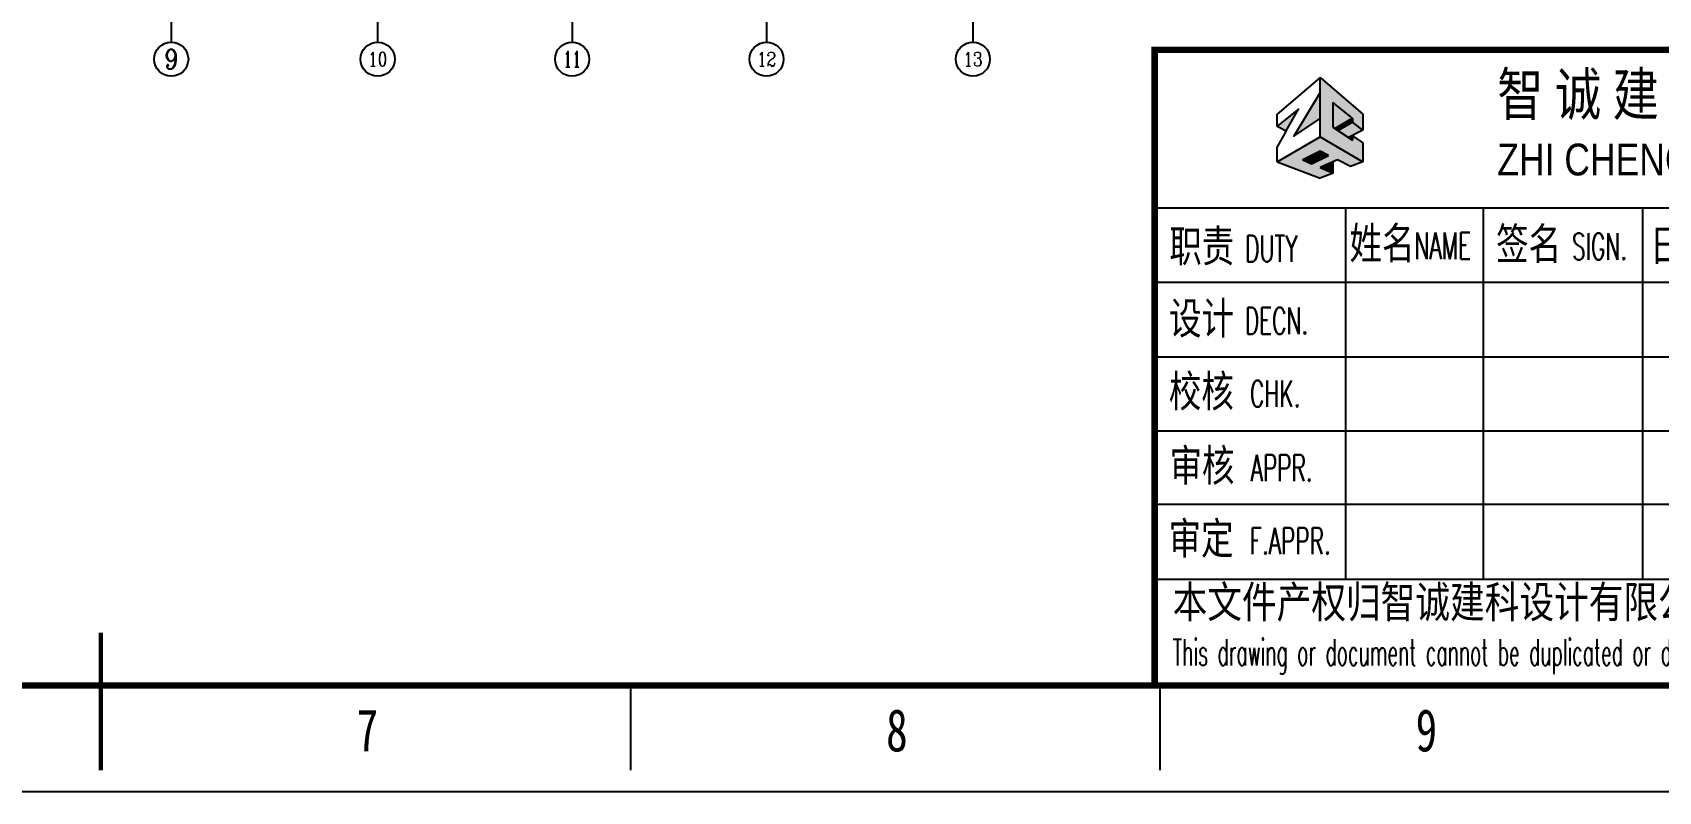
# Model space of a CAD drawing. Extents: x 7651907 to 8255021, y -2490714 to -1144618.
# Drawn here: x 7917027 to 7964693, y -2339497 to -2317259 of the extents above; entities that cross this region are included whole.
import ezdxf
from ezdxf.enums import TextEntityAlignment as Align

# ---------------------------------------------------------------- set-up
doc = ezdxf.new("R2010")
doc.units = 0
doc.header["$LTSCALE"] = 1000
doc.layers.get('0').update_dxf_attribs({"linetype": 'CONTINUOUS'})
for name, color, linetype in [('AXIS', 3, 'CONTINUOUS'), ('AXIS_TEXT', 7, 'CONTINUOUS'), ('图标', 4, 'CONTINUOUS')]:
    doc.layers.add(name, color=color, linetype=linetype)
doc.styles.add('_TCH_AXIS', font='COMPLEX', dxfattribs={"bigfont": 'GBCBIG'})
doc.styles.add('COMPLEX', font='COMPLEX')
doc.styles.add('图框字体', font='simhei.ttf')

# ---------------------------------------------------------------- blocks, each defined once
blk = doc.blocks.new('_AXISO')
blk.add_circle((0, 0), 0.5)
at = {"layer": 'AXIS_TEXT', "style": 'COMPLEX', "width": 1.041667}
blk.add_attdef('A', text='', height=0.56, dxfattribs=at).set_placement((-0.25, -0.28), (0.25, -0.28), align=Align.FIT)
blk = doc.blocks.new('dadasdd65asdasd5ad41a5d5ad')
at = {"layer": 'AXIS', "color": 0}
for p, q in [((8270450.6, -855641.6), (8270450.6, -860641.6)), ((8276500.6, -855641.6), (8276500.6, -860641.6)), ((8282200.6, -855641.6), (8282200.6, -860641.6)), ((8287900.6, -855641.6), (8287900.6, -860641.6)), ((8293950.6, -855641.6), (8293950.6, -860641.6))]:
    blk.add_line(p, q, dxfattribs=at)
ref = blk.add_blockref('_AXISO', (8270450.6, -861141.6), dxfattribs=dict(at, xscale=1000, yscale=1000, zscale=1000))
ref.add_attrib('A', '9', dxfattribs={"layer": 'AXIS_TEXT', "color": 0, "ltscale": 100, "height": 582.4, "style": '_TCH_AXIS'}).set_placement((8270256.5, -861432.9), (8270644.8, -861432.9), align=Align.FIT)
ref = blk.add_blockref('_AXISO', (8276500.6, -861141.6), dxfattribs=dict(at, xscale=1000, yscale=1000, zscale=1000))
ref.add_attrib('A', '10', dxfattribs={"layer": 'AXIS_TEXT', "color": 0, "ltscale": 100, "height": 410.56, "style": '_TCH_AXIS'}).set_placement((8276217.2, -861346.9), (8276784.1, -861346.9), align=Align.FIT)
ref = blk.add_blockref('_AXISO', (8282200.6, -861141.6), dxfattribs=dict(at, xscale=1000, yscale=1000, zscale=1000))
ref.add_attrib('A', '11', dxfattribs={"layer": 'AXIS_TEXT', "color": 0, "ltscale": 100, "height": 460.95, "style": '_TCH_AXIS'}).set_placement((8281937.2, -861372.1), (8282464, -861372.1), align=Align.FIT)
ref = blk.add_blockref('_AXISO', (8287900.6, -861141.6), dxfattribs=dict(at, xscale=1000, yscale=1000, zscale=1000))
ref.add_attrib('A', '12', dxfattribs={"layer": 'AXIS_TEXT', "color": 0, "ltscale": 100, "height": 410.56, "style": '_TCH_AXIS'}).set_placement((8287617.2, -861346.9), (8288184.1, -861346.9), align=Align.FIT)
ref = blk.add_blockref('_AXISO', (8293950.6, -861141.6), dxfattribs=dict(at, xscale=1000, yscale=1000, zscale=1000))
ref.add_attrib('A', '13', dxfattribs={"layer": 'AXIS_TEXT', "color": 0, "ltscale": 100, "height": 410.56, "style": '_TCH_AXIS'}).set_placement((8293667.2, -861346.9), (8294234.1, -861346.9), align=Align.FIT)
blk = doc.blocks.new('图角框')
at = {"layer": '图标'}
for color, points in [(253, [(-163.17, 52.71), (-163.17, 55.02), (-161.31, 53.56), (-161.31, 53.16), (-160.34, 52.42), (-160.34, 53.91), (-164.38, 57.37), (-164.38, 51.77), (-160.34, 49.43), (-160.34, 51.21), (-161.31, 51.87), (-161.31, 51.48)]), (0, [(-164.38, 55.97), (-166.87, 51.86), (-164.38, 53.52)]), (0, [(-166.41, 54.38), (-168.43, 52.79), (-167.57, 52.34)]), (251, [(-161.31, 53.16), (-161.31, 53.56), (-162.96, 52.57), (-162.67, 52.38)]), (0, [(-161.31, 51.87), (-161.65, 51.7), (-161.31, 51.48)]), (250, [(-165.2, 50.02), (-166.02, 49.61), (-165.2, 49.25), (-165.2, 49.25)]), (0, [(-165.2, 49.25), (-163.57, 50.03), (-164.38, 50.44), (-165.2, 50.02)]), (250, [(-163.13, 49.44), (-164.38, 48.9), (-163.13, 48.35)])]:
    blk.add_hatch(color=color, dxfattribs=at).paths.add_polyline_path(points)
h = blk.add_hatch(color=0, dxfattribs=at)
h.paths.add_polyline_path([(-161.31, 53.56), (-163.17, 55.02), (-163.17, 52.71), (-162.96, 52.57)])
h.paths.add_polyline_path([(-162.67, 52.38), (-161.69, 51.73), (-160.34, 52.42), (-161.31, 53.16)])
h = blk.add_hatch(color=251, dxfattribs=at)
h.paths.add_polyline_path([(-164.38, 51.77), (-168.43, 49.43), (-164.38, 47.87), (-163.13, 48.35), (-164.38, 48.9), (-162.75, 49.61), (-161.52, 48.98), (-160.34, 49.43)])
h.paths.add_polyline_path([(-163.57, 50.03), (-165.2, 49.25), (-166.02, 49.61), (-164.38, 50.44)], flags=16)
at = {"color": 250}
for p, q in [((-164.38, 57.37), (-168.43, 53.91)), ((-164.38, 51.77), (-164.38, 57.37)), ((-164.38, 57.37), (-160.34, 53.91)), ((-168.43, 52.79), (-168.43, 53.91)), ((-161.31, 53.56), (-163.17, 55.02)), ((-163.17, 55.02), (-163.17, 52.71)), ((-160.34, 53.91), (-160.34, 52.42)), ((-167.57, 52.34), (-168.43, 50.83)), ((-163.17, 52.71), (-161.31, 51.48)), ((-161.31, 53.56), (-162.96, 52.57)), ((-161.31, 53.16), (-162.67, 52.38)), ((-160.34, 52.42), (-161.69, 51.73)), ((-161.31, 53.56), (-161.31, 53.16)), ((-160.34, 52.42), (-161.31, 53.16)), ((-160.34, 52.42), (-160.34, 52.42)), ((-168.43, 49.43), (-164.38, 51.77)), ((-168.43, 49.43), (-168.43, 50.83)), ((-164.38, 51.77), (-160.34, 49.43)), ((-161.31, 51.87), (-161.65, 51.7)), ((-161.31, 51.87), (-160.34, 51.21)), ((-161.31, 51.87), (-161.31, 51.48)), ((-160.34, 51.21), (-160.34, 49.43)), ((-168.43, 49.43), (-164.38, 47.87)), ((-164.38, 50.44), (-166.02, 49.61)), ((-166.02, 49.61), (-165.2, 49.25)), ((-165.2, 49.25), (-163.57, 50.03)), ((-165.2, 49.25), (-165.2, 50.02)), ((-163.57, 50.03), (-164.38, 50.44)), ((-162.75, 49.61), (-164.38, 48.9)), ((-163.13, 48.35), (-163.13, 49.44)), ((-161.52, 48.98), (-162.75, 49.61)), ((-160.34, 49.43), (-161.52, 48.98)), ((-164.38, 48.9), (-163.13, 48.35)), ((-163.13, 48.35), (-164.38, 47.87))]:
    blk.add_line(p, q, dxfattribs=at)
for p, q in [((0, 45.05), (-180, 45.05)), ((-161.97, 45.05), (-161.97, 10.01)), ((-148.94, 10.01), (-148.94, 45.05)), ((-133.93, 45.05), (-133.93, 10.01)), ((-121.99, 38.05), (-180, 38.05)), ((-121.99, 30.99), (-180, 30.99)), ((-121.99, 24), (-180, 24)), ((0, 17.07), (-180, 17.07)), ((0, 10.01), (-180, 10.01))]:
    blk.add_line(p, q)
at = {"const_width": 0.6}
blk.add_lwpolyline([(-180, 60), (0, 60), (0, 0), (-180, 0)], close=True, dxfattribs=at)
at = {"color": 250}
for points in [[(-164.38, 55.97), (-166.87, 51.86), (-164.38, 53.52)], [(-167.57, 52.34), (-166.41, 54.38), (-168.43, 52.79), (-167.57, 52.34)]]:
    blk.add_lwpolyline(points, dxfattribs=at)
blk.add_lwpolyline([(-165.2, 50.03), (-166.02, 49.61), (-165.2, 49.25)], close=True, dxfattribs=at)
at = {"attachment_point": 1, "style": '图框字体'}
for s, insert, char_height, width in [('{\\fMicrosoft YaHei|b0|i0|c134|p34;\\W0.8;智 诚 建 科 设 计 有 限 公 司\\P\\fSwis721 BT|b0|i0|c0|p34;\\H0.75x;ZHI CHENG ARCH \\fMicrosoft YaHei|b0|i0|c134|p34;\\W0.75; DESIGN Co.LTD}', (-147.65, 57.81), 4, 80.7696), ('{\\fFangSong|b0|i0|c134|p49;\\W0.75;职责\\Fromans|c134;\\H0.83333x;\\W0.6; DUTY}', (-178.62, 42.98), 3, 14.1204), ('{\\fFangSong|b0|i0|c134|p49;\\W0.75;姓名\\Fromans|c134;\\H0.83333x;\\W0.6;NAME}', (-161.6, 43.25), 3, 12.3126), ('{\\fFangSong|b0|i0|c134|p49;\\W0.75;签名\\Fromans|c134;\\H0.83333x;\\W0.6; SIGN.}', (-147.76, 43.19), 3, 13.5069), ('{\\fFangSong|b0|i0|c134|p49;\\W0.75;日期\\Fromans|c134;\\H0.83333x;\\W0.6;DATE}', (-133.23, 43.06), 3, 11.7275), ('{\\fFangSong|b0|i0|c134|p49;\\W0.75;设计\\Fromans|c134;\\H0.83333x;\\W0.6; DECN.}', (-178.64, 36.17), 3, 15.1709), ('{\\fFangSong|b0|i0|c134|p49;\\W0.75;校核 \\Fromans|c134;\\H0.83333x;\\W0.6;CHK.}', (-178.66, 29.29), 3, 15.1011), ('{\\fFangSong|b0|i0|c134|p49;\\W0.75;审核 \\Fromans|c134;\\H0.83333x;\\W0.6;APPR.}', (-178.6, 22.28), 3, 15.1004), ('{\\fFangSong|b0|i0|c134|p49;\\W0.75;审定 \\Fromans|c134;\\H0.83333x;\\W0.6;F.APPR.}', (-178.69, 15.39), 3, 16.7268), ('{\\fFangSong|b0|i0|c134|p49;\\W0.8;本文件产权\\fFangSong_GB2312|b0|i0|c134|p49;归智诚建科设计有限公司所\\fFangSong|b0|i0|c134|p49;有，未经本公司书面许可，不得以任何形式复制或泄露给第三方。\\P\\Fromans|c134;\\H0.83333x;\\W0.52;This drawing or document cannot be duplicated or disclosed to any third party in any form without prior written permission of \\Fromans|c0;ZHI CHENG ARCH \\Fromans|c134; DESIGN Co.LTD\\P\\H1.0634x; }', (-178.3, 9.39), 3, 189.5186)]:
    blk.add_mtext(s, dxfattribs=dict(at, insert=insert, char_height=char_height, width=width))
blk = doc.blocks.new('A2-H')
at = {"color": 0}
for p, q in [((354.5, 10), (354.5, 2)), ((404.5, 10), (404.5, 2))]:
    blk.add_line(p, q, dxfattribs=at)
blk.add_lwpolyline([(0, 0), (594, 0), (594, 420), (0, 420)], close=True, dxfattribs=at)
at = {"color": 0, "const_width": 0.6}
blk.add_lwpolyline([(25, 10), (584, 10), (584, 410), (25, 410)], close=True, dxfattribs=at)
at = {"color": 0, "const_width": 0.4}
blk.add_lwpolyline([(304.5, 15), (304.5, 2)], dxfattribs=at)
at = {"color": 0}
blk.add_blockref('图角框', (584, 10), dxfattribs=at)
at = {"style": '图框字体', "width": 0.75}
for s, p in [('8', (378.64, 3.78)), ('9', (428.64, 3.78)), ('7', (328.64, 3.78))]:
    blk.add_text(s, height=4, dxfattribs=at).set_placement(p)

msp = doc.modelspace()

# ---------------------------------------------------------------- block references
at = {"color": 0, "xscale": 310.4639999999999, "yscale": 310.4639999999999, "zscale": 310.4639999999999}
msp.add_blockref('A2-H', (7824495.7, -2339496.8), dxfattribs=at)
at = {"color": 8}
msp.add_blockref('dadasdd65asdasd5ad41a5d5ad', (-349355.4, -1456899), dxfattribs=at)

doc.saveas('drawing.dxf')
